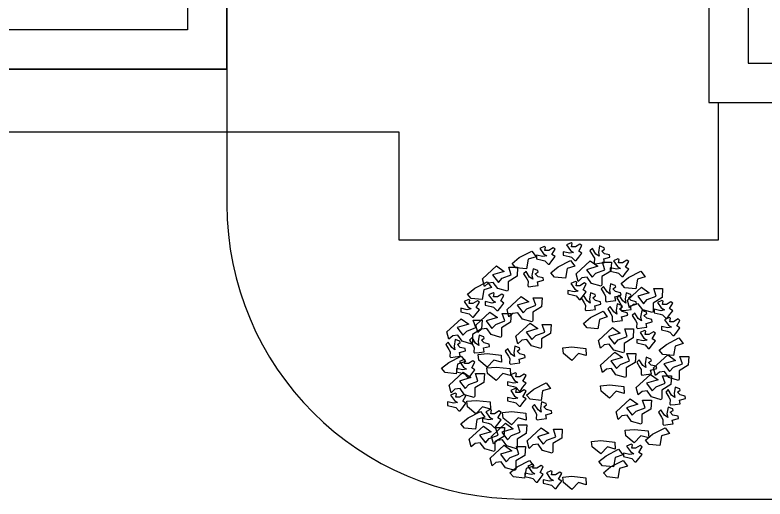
# Model space of a CAD drawing. Extents: x 302512 to 1034855, y -184136 to 410364.
# Drawn here: x 659457 to 667084, y 158193 to 163119 of the extents above; entities that cross this region are included whole.
import ezdxf

# ---------------------------------------------------------------- set-up
doc = ezdxf.new("R2010")
doc.units = 0
doc.header["$MEASUREMENT"] = 0
for name, color, linetype in [('公建', 11, 'Continuous'), ('建筑', 2, 'Continuous'), ('树', 80, 'Continuous'), ('道路线', 161, 'Continuous')]:
    doc.layers.add(name, color=color, linetype=linetype)

# ---------------------------------------------------------------- blocks, each defined once
blk = doc.blocks.new('A$C4D217E60')
at = {"layer": '建筑'}
for points in [[(14399.9, 13900), (9399.9, 13900), (9399.9, 12700), (7199.9, 12700), (7199.9, 13200), (899.9, 13200), (899.9, 9404.2), (-0.1, 9404.2), (-0.1, 5600), (1799.9, 5600), (1799.9, 900), (5899.9, 900), (5899.9, 2400), (10499.9, 2400), (10499.9, 1740), (13299.9, 1740), (13299.9, 2400), (18199.9, 2400), (18199.9, 1400), (22899.9, 1400), (22899.9, 13200), (16599.9, 13200), (16599.9, 12700), (14399.9, 12700)], [(12899.9, 6700), (12899.9, 2140), (10899.9, 2140), (10899.9, 6700)]]:
    blk.add_lwpolyline(points, close=True, dxfattribs=at)
for points in [[(13299.9, 2800), (18599.9, 2800), (18599.9, 1800), (22499.9, 1800), (22499.9, 12800), (16999.9, 12800), (16999.9, 12300), (13999.9, 12300), (13999.9, 13500), (9799.9, 13500), (9799.9, 12300), (6799.9, 12300), (6799.9, 12800), (1299.9, 12800), (1299.9, 9004.2), (399.9, 9004.2), (399.9, 6000), (2199.9, 6000), (2199.9, 1300), (5499.9, 1300), (5499.9, 2800), (10499.9, 2800)], [(13299.9, 7100), (13299.9, 1740), (10499.9, 1740), (10499.9, 7100), (13299.9, 7100)], [(5817.1, 900), (5817.1, 0), (8767.1, 0), (8767.1, 1100), (15049.9, 1100), (15049.9, 0), (18299.9, 0), (18299.9, 1400)]]:
    blk.add_lwpolyline(points, dxfattribs=at)
blk = doc.blocks.new('BRANCHO2', base_point=(16.83, 36.07))
for p, q in [((16.7826, 36.0972), (16.8244, 36.1012)), ((16.7857, 36.0721), (16.7826, 36.0972)), ((16.8244, 36.1012), (16.8867, 36.0942)), ((16.8867, 36.0942), (16.8887, 36.0624)), ((16.8235, 36.041), (16.7857, 36.0721)), ((16.8534, 36.0726), (16.8235, 36.041)), ((16.8887, 36.0624), (16.8534, 36.0726))]:
    blk.add_line(p, q)
blk = doc.blocks.new('BRANCHO3', base_point=(16.71, 35.96))
for p, q in [((16.6899, 36.0349), (16.6698, 36.0256)), ((16.6698, 36.0256), (16.687, 36.001)), ((16.6956, 36.0318), (16.6899, 36.0349)), ((16.6927, 36.0165), (16.6956, 36.0318)), ((16.7301, 36.0288), (16.71, 36.0165)), ((16.7243, 35.9979), (16.7387, 36.0226)), ((16.7387, 36.0226), (16.7301, 36.0288)), ((16.6554, 35.9949), (16.6554, 35.9795)), ((16.6841, 35.9887), (16.6554, 35.9949)), ((16.7014, 35.9918), (16.6841, 35.9887)), ((16.687, 36.001), (16.7014, 35.9918)), ((16.71, 36.0165), (16.6927, 36.0165)), ((16.7387, 35.9887), (16.7243, 35.9979)), ((16.7243, 35.9702), (16.7387, 35.9887)), ((16.6554, 35.9795), (16.6812, 35.9733)), ((16.6812, 35.9733), (16.6927, 35.9702)), ((16.6927, 35.9702), (16.7071, 35.9548)), ((16.7071, 35.9548), (16.7128, 35.9548)), ((16.7128, 35.9548), (16.7243, 35.9702))]:
    blk.add_line(p, q)
blk = doc.blocks.new('BRANCHO1', base_point=(16.66, 36.12))
for p, q in [((16.573, 36.1498), (16.6363, 36.2083)), ((16.6363, 36.2083), (16.6707, 36.1837)), ((16.7024, 36.1683), (16.6909, 36.2022)), ((16.6909, 36.2022), (16.7311, 36.2022)), ((16.7311, 36.2022), (16.7283, 36.1621)), ((16.6707, 36.1837), (16.619, 36.1683)), ((16.619, 36.1683), (16.6449, 36.1344)), ((16.6622, 36.1529), (16.7024, 36.1683)), ((16.7283, 36.1621), (16.688, 36.1375)), ((16.5817, 36.1159), (16.573, 36.1498)), ((16.5989, 36.1313), (16.5817, 36.1159)), ((16.6219, 36.1344), (16.5989, 36.1313)), ((16.642, 36.1067), (16.6219, 36.1344)), ((16.6449, 36.1344), (16.6622, 36.1529)), ((16.688, 36.1375), (16.688, 36.1005)), ((16.6851, 36.0944), (16.642, 36.1067)), ((16.688, 36.1005), (16.6851, 36.0944))]:
    blk.add_line(p, q)
blk = doc.blocks.new('M_F14')
at = {"xscale": 896.4705882352939, "yscale": 896.4705882352939, "zscale": 896.4705882352939}
for name, p, rotation in [('BRANCHO3', (114, 432.8), 315.0000000000102), ('BRANCHO2', (-172.9, 432.8), 33.69006752598449), ('BRANCHO3', (-153.1, 340.4), 315.0000000000102), ('BRANCHO2', (-16.7, 395.4), 33.69006752598449), ('BRANCHO2', (266.4, 352.2), 33.69006752598449), ('BRANCHO3', (158.8, 280.4), 315.0000000000102), ('BRANCHO2', (-351.6, 309.4), 33.69006752598449), ('BRANCHO3', (78.2, 244.6), 315.0000000000102), ('BRANCHO3', (221.6, 244.6), 315.0000000000102), ('BRANCHO3', (185.7, 199.8), 315.0000000000102), ('BRANCHO2', (114, 190.8), 33.69006752598449), ('BRANCHO3', (284.3, 172.9), 315.0000000000102), ('BRANCHO3', (-370.1, 74.2), 315.0000000000102), ('BRANCHO3', (-466.4, 56), 315.0000000000102), ('BRANCHO2', (418.8, 83.2), 33.69006752598449), ('BRANCHO3', (-226.6, 29.4), 315.0000000000102), ('BRANCHO2', (-456.9, 10.6), 33.69006752598449), ('BRANCHO3', (302.3, -15.4), 315.0000000000102), ('BRANCHO2', (-114.8, -97), 33.69006752598449), ('BRANCHO3', (418.6, -135.3), 315.0000000000102), ('BRANCHO3', (-119.1, -194.7), 315.0000000000102), ('BRANCHO3', (389.9, -216.5), 315.0000000000102), ('BRANCHO2', (-379, -212.6), 33.69006752598449), ('BRANCHO2', (363.6, -278.7), 33.69006752598449), ('BRANCHO2', (176.8, -365), 33.69006752598449), ('BRANCHO2', (-181.8, -409.8), 33.69006752598449), ('BRANCHO2', (194.7, -409.8), 33.69006752598449)]:
    blk.add_blockref(name, p, dxfattribs=dict(at, rotation=rotation))
for name, p in [('BRANCHO3', (-74.2, 431.3)), ('BRANCHO3', (33.5, 445.6)), ('BRANCHO1', (114, 361.1)), ('BRANCHO3', (222.5, 381.1)), ('BRANCHO1', (-263.1, 340.4)), ('BRANCHO3', (51.3, 289.4)), ('BRANCHO1', (320.5, 254.4)), ('BRANCHO3', (-280.4, 244.6)), ('BRANCHO3', (-379, 217.7)), ('BRANCHO1', (-163.9, 217.7)), ('BRANCHO3', (399.5, 213.7)), ('BRANCHO1', (-289.4, 154.9)), ('BRANCHO3', (428.2, 144.4)), ('BRANCHO1', (-405.9, 128)), ('BRANCHO1', (-128, 110.1)), ('BRANCHO1', (203.7, 92.2)), ('BRANCHO3', (329.2, 92.2)), ('BRANCHO2', (24.4, 65.3)), ('BRANCHO2', (-316.3, 38.4)), ('BRANCHO1', (212.6, -6.4)), ('BRANCHO1', (425.8, -18.1)), ('BRANCHO3', (-397, -24.4)), ('BRANCHO2', (-280.4, -15.4)), ('BRANCHO1', (-397, -87.1)), ('BRANCHO3', (-190.8, -78.2)), ('BRANCHO1', (356.1, -96.1)), ('BRANCHO2', (176.8, -87.1)), ('BRANCHO3', (-190.8, -140.9)), ('BRANCHO3', (-433, -159.2)), ('BRANCHO1', (275.4, -194.7)), ('BRANCHO2', (-361.1, -149.9)), ('BRANCHO3', (-291.8, -226.1)), ('BRANCHO2', (-217.7, -194.7)), ('BRANCHO1', (-315.7, -305)), ('BRANCHO1', (-226.6, -293.3)), ('BRANCHO1', (-83.2, -311.2)), ('BRANCHO2', (275.4, -266.4)), ('BRANCHO2', (140.9, -311.2)), ('BRANCHO3', (275.4, -365)), ('BRANCHO1', (-232, -381.5)), ('BRANCHO3', (-122, -446)), ('BRANCHO3', (-47.4, -472.6)), ('BRANCHO2', (24.4, -454.7))]:
    blk.add_blockref(name, p, dxfattribs=at)
at = {"width": 0.8, "flags": 9}
for tag, p in [('XSIZE', (-2.5, 2.5)), ('YSIZE', (-2.5, 0))]:
    blk.add_attdef(tag, p, '', height=0.2, dxfattribs=at)

msp = doc.modelspace()

# ---------------------------------------------------------------- linework, layer by layer
at = {"layer": '道路线'}
for p, q in [((661611.8, 162569), (661611.8, 161193.2)), ((664611.8, 158193.2), (669354.6, 158193.2))]:
    msp.add_line(p, q, dxfattribs=at)
msp.add_arc((664611.8, 161193.2), 3000, 180, 270, dxfattribs=at)

# ---------------------------------------------------------------- block references
at = {"layer": '公建'}
msp.add_blockref('A$C4D217E60', (648311.9, 160829), dxfattribs=at)
at = {"layer": '树', "xscale": 2.5272, "yscale": 2.5272, "zscale": 2.5272}
msp.add_blockref('M_F14', (665072.2, 159504.6, -23390.6), dxfattribs=at)

doc.saveas('drawing.dxf')
